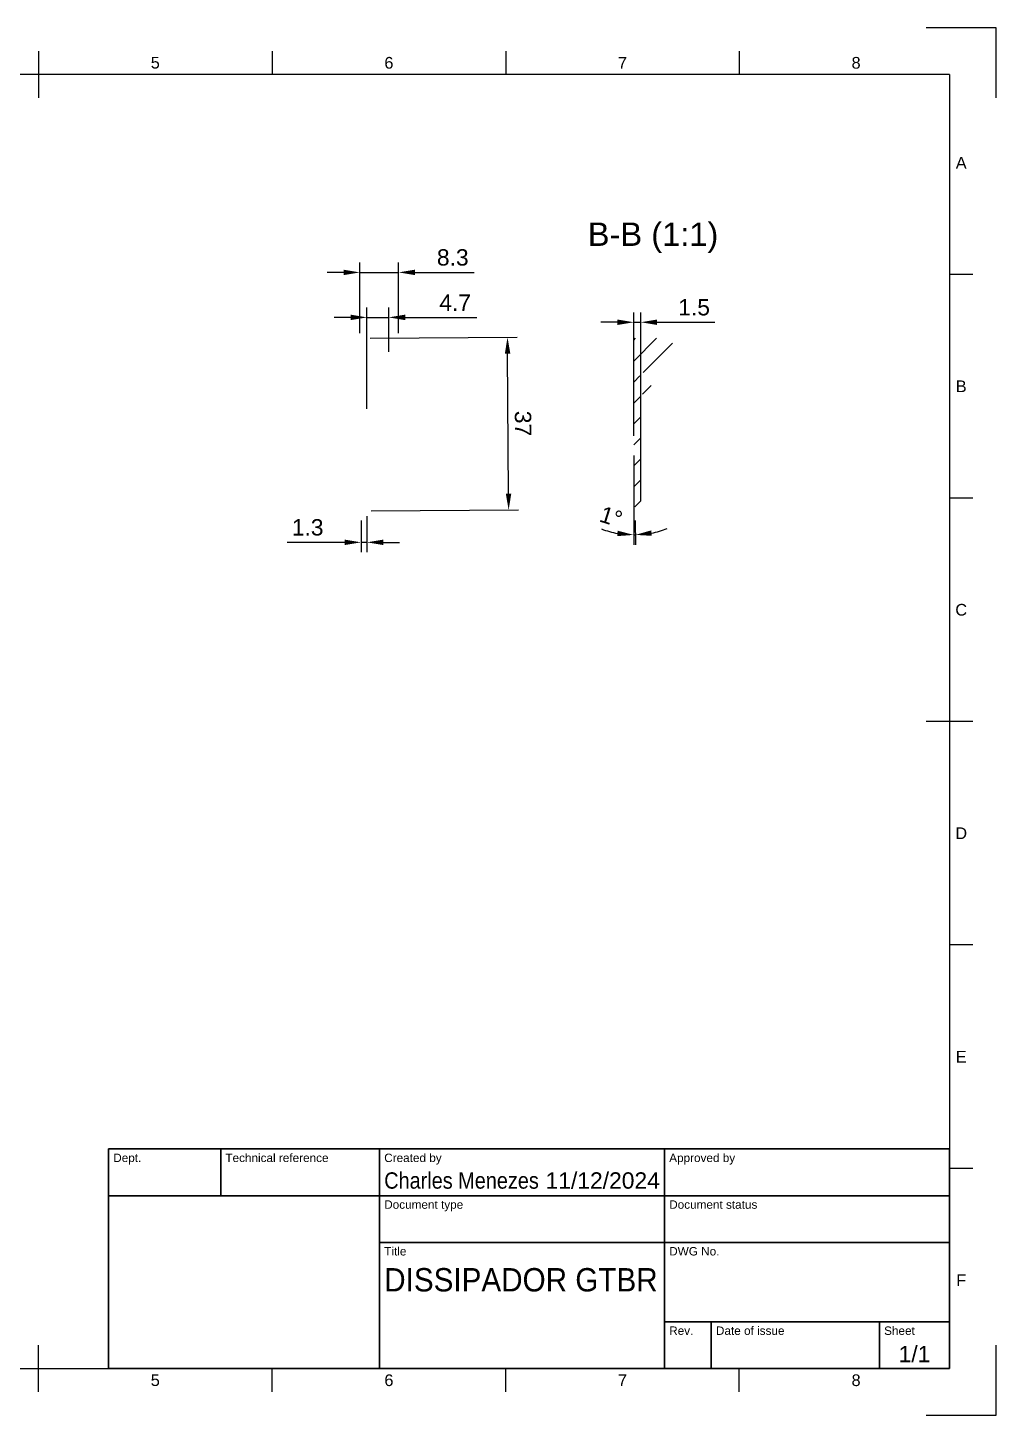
# Paper-space layout 'Folha1' of a CAD drawing. Header units: millimetres. Extents: x 0 to 420, y 0 to 297.
# Drawn here: x 212.7 to 420, y 0 to 297 of the extents above; entities that cross this region are included whole.
import ezdxf
from ezdxf.enums import TextEntityAlignment as Align

# ---------------------------------------------------------------- set-up
doc = ezdxf.new("R2010")
doc.units = ezdxf.units.MM
doc.header["$LTSCALE"] = 0.75
for name, color, linetype, lineweight in [('BORDER', 7, 'Continuous', 25), ('FD_Dimensions', 7, 'Continuous', 25), ('Hatching', 7, 'Continuous', 25), ('TITLEBLOCK', 7, 'Continuous', 35), ('View Labels', 7, 'Continuous', 25)]:
    doc.layers.add(name, color=color, linetype=linetype, lineweight=lineweight)
doc.styles.add('FusionTitle', font='arial.ttf')
doc.styles.get("Standard").update_dxf_attribs({"font": 'arial.ttf'})
doc.dimstyles.new('Dim-ISO-25', dxfattribs={"dimtxt": 3.5, "dimasz": 3.5, "dimexe": 2.1, "dimexo": 2.1, "dimgap": 1.4, "dimtad": 1, "dimdec": 1, "dimzin": 12, "dimdsep": 46, "dimtxsty": 'Standard', "dimcen": 0, "dimadec": 1, "dimazin": 3, "dimtp": 0.1, "dimtm": 0.1000000001, "dimtfac": 0.7142857142857143, "dimtdec": 1, "dimtmove": 0, "dimatfit": 3, "dimfxl": 1, "dimtzin": 12, "dimarcsym": 0})

# ---------------------------------------------------------------- blocks, each defined once
blk = doc.blocks.new('ISO_A3_SHEET')
at = {"layer": 'BORDER'}
for p, q in [((215, 292), (215, 282)), ((265, 292), (265.0000000000001, 287)), ((315, 292), (315.0000000000001, 287)), ((365, 292), (365, 287)), ((410, 287), (20, 287)), ((410, 287), (410, 10)), ((415, 244.16666), (410, 244.1666599999999)), ((415, 196.33333), (410, 196.33333)), ((415, 148.5), (405, 148.5)), ((415, 100.66667), (410, 100.66667)), ((415, 52.83334000000001), (410, 52.83334000000001)), ((215, 5), (215, 15)), ((20, 10), (410, 10)), ((265, 4.999999999999996), (265.0000000000001, 9.999999999999996)), ((315, 4.999999999999996), (315.0000000000001, 9.999999999999996)), ((365, 4.999999999999996), (365, 9.999999999999996))]:
    blk.add_line(p, q, dxfattribs=at)
at = {"layer": 'Defpoints'}
for p, q in [((420, 297), (405, 297)), ((420, 282), (420, 297)), ((420, 0), (420, 15)), ((405, 0), (420, 0))]:
    blk.add_line(p, q, dxfattribs=at)
at = {"layer": 'BORDER', "style": 'FusionTitle'}
for s, p in [('5', (240, 289.5)), ('6', (290, 289.5)), ('7', (339.9999999999999, 289.5)), ('8', (389.9999999999998, 289.5)), ('A', (412.5, 268.0833299999999)), ('B', (412.5, 220.25)), ('C', (412.5, 172.41667)), ('D', (412.5, 124.58334)), ('E', (412.5, 76.75001000000003)), ('F', (412.5, 28.91668000000003)), ('5', (240, 7.499999999999996)), ('6', (290, 7.499999999999996)), ('7', (339.9999999999999, 7.499999999999996)), ('8', (389.9999999999998, 7.499999999999996))]:
    blk.add_text(s, height=2.5, dxfattribs=at).set_placement(p, align=Align.MIDDLE)
blk = doc.blocks.new('ISO_TITLEBLOCK')
at = {"layer": 'TITLEBLOCK'}
for p, q in [((0, 47), (-180, 47)), ((-180, 47), (-180, 0)), ((-156, 37), (-156, 47)), ((-122, 0), (-122, 47)), ((-61, 0), (-61, 47)), ((0, 0), (0, 47)), ((-180, 37), (0, 37)), ((-122, 27), (0, 27)), ((-61, 10), (0, 10)), ((-51, 0), (-50.99999999999994, 10)), ((-15, 0), (-15, 10)), ((-180, 0), (0, 0))]:
    blk.add_line(p, q, dxfattribs=at)
at = {"layer": 'TITLEBLOCK', "style": 'FusionTitle'}
for s, p in [('Dept.', (-179, 46)), ('Technical reference', (-155, 46)), ('Created by', (-121, 46)), ('Approved by', (-60, 46)), ('Document type', (-121, 36)), ('Document status', (-60, 36)), ('Title', (-121, 26)), ('DWG No.', (-60, 26)), ('Rev.', (-60, 9)), ('Date of issue', (-49.99999999999994, 9)), ('Sheet', (-14, 9))]:
    blk.add_text(s, height=1.8, dxfattribs=at).set_placement(p, align=Align.TOP_LEFT)
for tag, height, p in [('DEPT', 3.5, (-179, 42)), ('TECHNICAL_REFERENCE', 3.5, (-155, 42)), ('CREATED_BY', 3.5, (-121, 42)), ('APPROVED_BY', 3.5, (-60, 42)), ('DOCUMENT_TYPE', 3.5, (-121, 32)), ('DOCUMENT_STATUS', 3.5, (-60, 32)), ('TITLE_1', 5, (-121, 21.5)), ('TITLE_2', 5, (-121, 14)), ('TITLE_3', 5, (-121, 6.5)), ('DATE_OF_ISSUE', 3.5, (-50, 5))]:
    blk.add_attdef(tag, text='', height=height, dxfattribs=at).set_placement(p, align=Align.TOP_LEFT)
for tag, p in [('CREATED_DATE', (-61.99999999999999, 42)), ('APPROVED_DATE', (-0.9928376534788512, 42))]:
    blk.add_attdef(tag, text='', height=3.5, dxfattribs=at).set_placement(p, align=Align.TOP_RIGHT)
for tag, height, p in [('DRAWING_NUMBER', 5, (-30.50000000000001, 19.75143246930423)), ('REV', 3.5, (-56, 4.85)), ('SHEET', 3.5, (-7.5, 4.85))]:
    blk.add_attdef(tag, text='', height=height, dxfattribs=at).set_placement(p, align=Align.TOP_CENTER)
blk = doc.blocks.new('*D339')
at = {"layer": 'Defpoints', "color": 0, "transparency": 16777216}
for p in [(284.0341475833466, 193.6492921708883), (285.2859014149599, 194.55107760053), (284.0341475833466, 186.8501624419617)]:
    blk.add_point(p, dxfattribs=at)
at = {"layer": 'FD_Dimensions', "color": 0, "lineweight": -2, "transparency": 16777216}
for p, q in [((284.0341475833466, 191.5492921708883), (284.0341475833466, 184.7501624419617)), ((285.2859014149599, 192.45107760053), (285.2859014149599, 184.7501624419617)), ((280.5341475833466, 186.8501624419617), (268.1915145683398, 186.8501624419617)), ((285.2859014149599, 186.8501624419617), (284.0341475833466, 186.8501624419617)), ((288.7859014149599, 186.8501624419617), (292.2859014149599, 186.8501624419617))]:
    blk.add_line(p, q, dxfattribs=at)
at = {"layer": 'FD_Dimensions', "color": 0, "transparency": 16777216}
for points in [[(280.5341475833466, 187.4334957752951), (280.5341475833466, 186.2668291086284), (284.0341475833466, 186.8501624419617)], [(288.7859014149599, 187.4334957752951), (288.7859014149599, 186.2668291086284), (285.2859014149599, 186.8501624419617)]]:
    blk.add_solid(points, dxfattribs=at)
at = {"layer": 'FD_Dimensions', "color": 0, "transparency": 16777216, "insert": (272.6128310758431, 190.0383616234079), "char_height": 3.5, "attachment_point": 5}
blk.add_mtext('1.3', dxfattribs=at)
blk = doc.blocks.new('*D352')
at = {"layer": 'Defpoints', "color": 0, "transparency": 16777216}
for p in [(283.8859014149203, 230.55107760053), (315.3851925364555, 230.7624039850476), (284.1341316432445, 193.55107760053)]:
    blk.add_point(p, dxfattribs=at)
at = {"layer": 'FD_Dimensions', "color": 0, "lineweight": -2, "transparency": 16777216}
for p, q in [((285.985854156356, 230.5651660261645), (317.4851452778911, 230.7764924106821)), ((315.6099420553888, 197.2623252207737), (315.4086732458463, 227.2624827493215)), ((286.2340843846802, 193.5651660261645), (317.7333755062153, 193.7764924106821))]:
    blk.add_line(p, q, dxfattribs=at)
at = {"layer": 'FD_Dimensions', "color": 0, "transparency": 16777216}
for points in [[(315.9919934518006, 227.2663962008866), (314.8253530398919, 227.2585692977564), (315.3851925364555, 230.7624039850476)], [(316.1932622613431, 197.2662386723388), (315.0266218494345, 197.2584117692085), (315.6334227647797, 193.7624039850476)]]:
    blk.add_solid(points, dxfattribs=at)
at = {"layer": 'FD_Dimensions', "color": 0, "transparency": 16777216, "insert": (318.6974350845798, 212.2837928931789), "char_height": 3.5, "attachment_point": 5, "rotation": 270.38438732573707}
blk.add_mtext('37', dxfattribs=at)
blk = doc.blocks.new('*D353')
at = {"layer": 'Defpoints', "color": 0, "transparency": 16777216}
for p in [(292.085901414921, 244.6318678711062), (283.7859014149199, 229.55107760053), (292.085901414921, 229.55107760053)]:
    blk.add_point(p, dxfattribs=at)
at = {"layer": 'FD_Dimensions', "color": 0, "lineweight": -2, "transparency": 16777216}
for p, q in [((283.7859014149199, 231.65107760053), (283.7859014149199, 246.7318678711062)), ((292.085901414921, 231.65107760053), (292.085901414921, 246.7318678711062)), ((280.2859014149199, 244.6318678711062), (276.7859014149199, 244.6318678711062)), ((283.7859014149199, 244.6318678711062), (292.085901414921, 244.6318678711062)), ((295.585901414921, 244.6318678711062), (308.2627772675813, 244.6318678711062))]:
    blk.add_line(p, q, dxfattribs=at)
at = {"layer": 'FD_Dimensions', "color": 0, "transparency": 16777216}
for points in [[(280.2859014149199, 245.2152012044396), (280.2859014149199, 244.0485345377729), (283.7859014149199, 244.6318678711062)], [(295.585901414921, 245.2152012044396), (295.585901414921, 244.0485345377729), (292.085901414921, 244.6318678711062)]]:
    blk.add_solid(points, dxfattribs=at)
at = {"layer": 'FD_Dimensions', "color": 0, "transparency": 16777216, "insert": (303.6743393412511, 247.8200670525524), "char_height": 3.5, "attachment_point": 5}
blk.add_mtext('8.3', dxfattribs=at)
blk = doc.blocks.new('*D355')
at = {"layer": 'Defpoints', "color": 0, "transparency": 16777216}
for p in [(285.2859014149295, 235.001460691936), (289.9859014149224, 225.55107760053), (285.2859014149217, 213.3312850988582)]:
    blk.add_point(p, dxfattribs=at)
at = {"layer": 'FD_Dimensions', "color": 0, "lineweight": -2, "transparency": 16777216}
for p, q in [((281.7859014149295, 235.0014606919372), (278.2859014149295, 235.0014606919385)), ((285.2859014149224, 215.4312850988582), (285.2859014149303, 237.101460691936)), ((285.2859014149295, 235.001460691936), (289.9859014149258, 235.0014606919343)), ((289.9859014149231, 227.65107760053), (289.9859014149266, 237.1014606919342)), ((293.4859014149258, 235.001460691933), (308.8338308908644, 235.0014606919274))]:
    blk.add_line(p, q, dxfattribs=at)
at = {"layer": 'FD_Dimensions', "color": 0, "transparency": 16777216}
for points in [[(281.7859014149298, 235.5847940252706), (281.7859014149294, 234.4181273586039), (285.2859014149295, 235.001460691936)], [(293.485901414926, 235.5847940252663), (293.4859014149256, 234.4181273585996), (289.9859014149258, 235.0014606919343)]]:
    blk.add_solid(points, dxfattribs=at)
at = {"layer": 'FD_Dimensions', "color": 0, "transparency": 16777216, "insert": (304.1773506725845, 238.1514606919291), "char_height": 3.5, "attachment_point": 5}
blk.add_mtext('4.7', dxfattribs=at)
blk = doc.blocks.new('*D376')
at = {"layer": 'Defpoints', "color": 0, "transparency": 16777216}
for p in [(343.8957223175639, 233.9611244690185), (342.3957223175639, 207.5510776005299), (343.8957223175639, 193.65107760053)]:
    blk.add_point(p, dxfattribs=at)
at = {"layer": 'FD_Dimensions', "color": 0, "lineweight": -2, "transparency": 16777216}
for p, q in [((342.3957223175639, 209.6510776005299), (342.3957223175639, 236.0611244690185)), ((343.8957223175639, 195.75107760053), (343.8957223175639, 236.0611244690185)), ((338.8957223175639, 233.9611244690185), (335.3957223175639, 233.9611244690185)), ((342.3957223175639, 233.9611244690185), (343.8957223175639, 233.9611244690185)), ((347.3957223175639, 233.9611244690185), (359.7646172698149, 233.9611244690185))]:
    blk.add_line(p, q, dxfattribs=at)
at = {"layer": 'FD_Dimensions', "color": 0, "transparency": 16777216}
for points in [[(338.8957223175639, 234.5444578023518), (338.8957223175639, 233.3777911356851), (342.3957223175639, 233.9611244690185)], [(347.3957223175639, 234.5444578023518), (347.3957223175639, 233.3777911356851), (343.8957223175639, 233.9611244690185)]]:
    blk.add_solid(points, dxfattribs=at)
at = {"layer": 'FD_Dimensions', "color": 0, "transparency": 16777216, "insert": (355.3301697936894, 237.1481299260444), "char_height": 3.5, "attachment_point": 5}
blk.add_mtext('1.5', dxfattribs=at)
blk = doc.blocks.new('*D377')
at = {"layer": 'Defpoints', "color": 0, "transparency": 16777216}
for p in [(342.395722317564, 230.45107760053), (342.395722317564, 207.55107760053), (342.395722317564, 207.5510776005299), (342.6439684859506, 193.6492921708882), (342.6231916670947, 188.4425240050525)]:
    blk.add_point(p, dxfattribs=at)
at = {"layer": 'FD_Dimensions', "color": 0, "lineweight": -2, "transparency": 16777216}
for p, q in [((342.395722317564, 205.4510776005299), (342.395722317564, 186.341170148734)), ((342.6814625084261, 191.5496269122628), (342.7744102921832, 186.3445510218648))]:
    blk.add_line(p, q, dxfattribs=at)
for start, end in [(248.9829881843119, 259.491494092156), (270.0000000000001, 271.0230301886685), (281.5315360965126, 292.0400420043567)]:
    blk.add_arc((342.395722317564, 207.5510776005309), 19.10990745179698, start, end, dxfattribs=at)
at = {"layer": 'FD_Dimensions', "color": 0, "transparency": 16777216}
for points in [[(338.9638479147306, 189.3425667656316), (338.8570097904844, 188.1808022773129), (342.395722317564, 188.441170148734)], [(346.279713408848, 188.247071134271), (346.1521498271277, 189.406742917031), (342.7369162697078, 188.4442162804903)]]:
    blk.add_solid(points, dxfattribs=at)
at = {"layer": 'FD_Dimensions', "color": 0, "transparency": 16777216, "insert": (337.5760650770275, 192.34381024319), "char_height": 3.5, "attachment_point": 5, "rotation": 342.41496784430586}
blk.add_mtext('1°', dxfattribs=at)

psp = doc.layouts.new('Folha1')

# ---------------------------------------------------------------- hatches: boundary and pattern name
at = {"layer": 'Hatching'}
h = psp.add_hatch(dxfattribs=at)
h.set_pattern_fill('ANSI31', color=256, style=0)
h.set_pattern_definition([(45, (0, 0), (-2.245064030267288, 2.245064030267288), [])])
edge = h.paths.add_edge_path(flags=0)
edge.add_line((343.6957223175635, 223.1815782422899), (343.7505420922951, 223.0866276005299))
edge.add_line((343.7505420922952, 223.0866276005299), (343.840902542832, 223.0866276005299))
edge.add_line((343.8409025428319, 223.0866276005299), (343.9561416565622, 223.2862276005299))
edge.add_line((343.9561416565622, 223.2862276005299), (343.9853029785649, 223.2862276005299))
edge.add_line((343.9853029785649, 223.2862276005299), (344.1005420922951, 223.0866276005299))
edge.add_line((344.1005420922951, 223.0866276005299), (344.190902542832, 223.0866276005299))
edge.add_line((344.190902542832, 223.0866276005299), (344.3061416565622, 223.2862276005299))
edge.add_line((344.3061416565622, 223.2862276005299), (344.3353029785649, 223.2862276005299))
edge.add_line((344.3353029785649, 223.2862276005299), (344.4505420922952, 223.0866276005299))
edge.add_line((344.4505420922952, 223.0866276005299), (344.540902542832, 223.0866276005299))
edge.add_line((344.5409025428319, 223.0866276005299), (344.6561416565622, 223.2862276005299))
edge.add_line((344.6561416565622, 223.2862276005299), (344.6853029785649, 223.2862276005299))
edge.add_line((344.6853029785649, 223.2862276005299), (344.8005420922951, 223.0866276005299))
edge.add_line((344.8005420922951, 223.0866276005299), (344.890902542832, 223.0866276005299))
edge.add_line((344.890902542832, 223.0866276005299), (345.0061416565622, 223.2862276005299))
edge.add_line((345.0061416565622, 223.2862276005299), (345.0353029785649, 223.2862276005299))
edge.add_line((345.0353029785649, 223.2862276005299), (345.1505420922952, 223.0866276005299))
edge.add_line((345.1505420922952, 223.0866276005299), (345.240902542832, 223.0866276005299))
edge.add_line((345.240902542832, 223.0866276005299), (345.3561416565622, 223.2862276005299))
edge.add_line((345.3561416565622, 223.2862276005299), (345.3853029785649, 223.2862276005299))
edge.add_line((345.3853029785649, 223.2862276005299), (345.5005420922951, 223.0866276005299))
edge.add_line((345.5005420922952, 223.0866276005299), (345.590902542832, 223.0866276005299))
edge.add_line((345.5909025428319, 223.0866276005299), (345.7061416565622, 223.2862276005299))
edge.add_line((345.7061416565622, 223.2862276005299), (345.7353029785649, 223.2862276005299))
edge.add_line((345.7353029785649, 223.2862276005299), (345.8505420922951, 223.0866276005299))
edge.add_line((345.8505420922951, 223.0866276005299), (345.940902542832, 223.0866276005299))
edge.add_line((345.940902542832, 223.0866276005299), (346.0561416565622, 223.2862276005299))
edge.add_line((346.0561416565622, 223.2862276005299), (346.0853029785649, 223.2862276005299))
edge.add_line((346.0853029785649, 223.2862276005299), (346.2005420922952, 223.0866276005299))
edge.add_line((346.2005420922952, 223.0866276005299), (346.290902542832, 223.0866276005299))
edge.add_line((346.2909025428319, 223.0866276005299), (346.4061416565622, 223.2862276005299))
edge.add_line((346.4061416565622, 223.2862276005299), (346.4353029785649, 223.2862276005299))
edge.add_line((346.4353029785649, 223.2862276005299), (346.5505420922951, 223.0866276005299))
edge.add_line((346.5505420922951, 223.0866276005299), (346.640902542832, 223.0866276005299))
edge.add_line((346.640902542832, 223.0866276005299), (346.7561416565622, 223.2862276005299))
edge.add_line((346.7561416565622, 223.2862276005299), (346.7853029785649, 223.2862276005299))
edge.add_line((346.7853029785649, 223.2862276005299), (346.9005420922952, 223.0866276005299))
edge.add_line((346.9005420922952, 223.0866276005299), (346.990902542832, 223.0866276005299))
edge.add_line((346.990902542832, 223.0866276005299), (347.1061416565622, 223.2862276005299))
edge.add_line((347.1061416565622, 223.2862276005299), (347.1353029785649, 223.2862276005299))
edge.add_line((347.1353029785649, 223.2862276005299), (347.2505420922952, 223.0866276005299))
edge.add_line((347.2505420922952, 223.0866276005299), (347.340902542832, 223.0866276005299))
edge.add_line((347.3409025428319, 223.0866276005299), (347.4561416565622, 223.2862276005299))
edge.add_line((347.4561416565622, 223.2862276005299), (347.4853029785649, 223.2862276005299))
edge.add_line((347.4853029785649, 223.2862276005299), (347.6005420922951, 223.0866276005299))
edge.add_line((347.6005420922951, 223.0866276005299), (347.690902542832, 223.0866276005299))
edge.add_line((347.690902542832, 223.0866276005299), (347.8061416565622, 223.2862276005299))
edge.add_line((347.8061416565622, 223.2862276005299), (347.8353029785649, 223.2862276005299))
edge.add_line((347.8353029785649, 223.2862276005299), (347.9505420922952, 223.0866276005299))
edge.add_line((347.9505420922952, 223.0866276005299), (348.040902542832, 223.0866276005299))
edge.add_line((348.0409025428319, 223.0866276005299), (348.1561416565622, 223.2862276005299))
edge.add_line((348.1561416565622, 223.2862276005299), (348.1853029785649, 223.2862276005299))
edge.add_line((348.1853029785649, 223.2862276005299), (348.3005420922951, 223.0866276005299))
edge.add_line((348.3005420922951, 223.0866276005299), (348.390902542832, 223.0866276005299))
edge.add_line((348.390902542832, 223.0866276005299), (348.5061416565622, 223.2862276005299))
edge.add_line((348.5061416565622, 223.2862276005299), (348.5353029785649, 223.2862276005299))
edge.add_line((348.5353029785649, 223.2862276005299), (348.5957223175636, 223.1815782422899))
edge.add_line((348.5957223175636, 223.1815782422899), (348.5957223175636, 225.55107760053))
edge.add_line((348.5957223175636, 225.55107760053), (350.5957223175636, 225.55107760053))
edge.add_ellipse((350.5957223175636, 225.65107760053), major_axis=(0, -0.1000000000000023), ratio=1, start_angle=359.9999999999987, end_angle=449.9999999999974)
edge.add_line((350.6957223175635, 225.65107760053), (350.6957223175635, 230.45107760053))
edge.add_ellipse((350.5957223175636, 230.4510776005299), major_axis=(0.1000000000000001, 4.440892098500626e-15), ratio=1, start_angle=0, end_angle=89.99999999999746)
edge.add_line((350.5957223175636, 230.5510776005299), (342.4957223175635, 230.5510776005299))
edge.add_ellipse((342.4957223175635, 230.4510776005299), major_axis=(0, 0.1000000000000023), ratio=1, start_angle=1.272221872585434e-12, end_angle=89.99999999999746)
edge.add_line((342.3957223175635, 230.4510776005299), (342.3957223175635, 207.5510776005299))
edge.add_line((342.3957223175636, 207.55107760053), (342.64396848595, 193.6492921708883))
edge.add_ellipse((342.7439525458846, 193.65107760053), major_axis=(-0.09998405993454418, -0.001785429641688232), ratio=1, start_angle=359.9999999999984, end_angle=448.9769698113325)
edge.add_line((342.7439525458846, 193.55107760053), (343.7957223175636, 193.55107760053))
edge.add_ellipse((343.7957223175636, 193.65107760053), major_axis=(0, -0.1000000000000006), ratio=1, start_angle=6.361109362926885e-13, end_angle=90)
edge.add_line((343.8957223175636, 193.65107760053), (343.8957223175636, 218.55107760053))
edge.add_line((343.8957223175635, 218.55107760053), (348.3957223175635, 218.55107760053))
edge.add_ellipse((348.3957223175636, 218.75107760053), major_axis=(5.551115123125783e-16, -0.2000000000000002), ratio=1, start_angle=1.590277340731687e-13, end_angle=89.99999999999984)
edge.add_line((348.5957223175636, 218.75107760053), (348.5957223175636, 220.3638782356245))
edge.add_line((348.5957223175636, 220.3638782356246), (348.565902542832, 220.4155276005299))
edge.add_line((348.565902542832, 220.4155276005299), (348.4755420922951, 220.4155276005299))
edge.add_line((348.4755420922951, 220.4155276005299), (348.3603029785649, 220.2159276005299))
edge.add_line((348.3603029785649, 220.2159276005299), (348.3311416565622, 220.2159276005299))
edge.add_line((348.3311416565622, 220.2159276005299), (348.2159025428319, 220.4155276005299))
edge.add_line((348.2159025428319, 220.4155276005299), (348.1255420922951, 220.4155276005299))
edge.add_line((348.1255420922952, 220.4155276005299), (348.0103029785649, 220.2159276005299))
edge.add_line((348.0103029785649, 220.2159276005299), (347.9811416565622, 220.2159276005299))
edge.add_line((347.9811416565622, 220.2159276005299), (347.865902542832, 220.4155276005299))
edge.add_line((347.865902542832, 220.4155276005299), (347.7755420922952, 220.4155276005299))
edge.add_line((347.7755420922952, 220.4155276005299), (347.6603029785649, 220.2159276005299))
edge.add_line((347.6603029785649, 220.2159276005299), (347.6311416565622, 220.2159276005299))
edge.add_line((347.6311416565622, 220.2159276005299), (347.515902542832, 220.4155276005299))
edge.add_line((347.515902542832, 220.4155276005299), (347.4255420922951, 220.4155276005299))
edge.add_line((347.4255420922951, 220.4155276005299), (347.3103029785649, 220.2159276005299))
edge.add_line((347.3103029785649, 220.2159276005299), (347.2811416565622, 220.2159276005299))
edge.add_line((347.2811416565622, 220.2159276005299), (347.165902542832, 220.4155276005299))
edge.add_line((347.1659025428319, 220.4155276005299), (347.0755420922951, 220.4155276005299))
edge.add_line((347.0755420922952, 220.4155276005299), (346.9603029785649, 220.2159276005299))
edge.add_line((346.9603029785649, 220.2159276005299), (346.9311416565622, 220.2159276005299))
edge.add_line((346.9311416565622, 220.2159276005299), (346.815902542832, 220.4155276005299))
edge.add_line((346.815902542832, 220.4155276005299), (346.7255420922951, 220.4155276005299))
edge.add_line((346.7255420922951, 220.4155276005299), (346.6103029785649, 220.2159276005299))
edge.add_line((346.6103029785649, 220.2159276005299), (346.5811416565622, 220.2159276005299))
edge.add_line((346.5811416565622, 220.2159276005299), (346.4659025428319, 220.4155276005299))
edge.add_line((346.4659025428319, 220.4155276005299), (346.3755420922951, 220.4155276005299))
edge.add_line((346.3755420922952, 220.4155276005299), (346.2603029785649, 220.2159276005299))
edge.add_line((346.2603029785649, 220.2159276005299), (346.2311416565622, 220.2159276005299))
edge.add_line((346.2311416565622, 220.2159276005299), (346.115902542832, 220.4155276005299))
edge.add_line((346.115902542832, 220.4155276005299), (346.0255420922952, 220.4155276005299))
edge.add_line((346.0255420922952, 220.4155276005299), (345.9103029785649, 220.2159276005299))
edge.add_line((345.9103029785649, 220.2159276005299), (345.8811416565622, 220.2159276005299))
edge.add_line((345.8811416565622, 220.2159276005299), (345.765902542832, 220.4155276005299))
edge.add_line((345.765902542832, 220.4155276005299), (345.6755420922951, 220.4155276005299))
edge.add_line((345.6755420922951, 220.4155276005299), (345.5603029785649, 220.2159276005299))
edge.add_line((345.5603029785649, 220.2159276005299), (345.5311416565622, 220.2159276005299))
edge.add_line((345.5311416565622, 220.2159276005299), (345.415902542832, 220.4155276005299))
edge.add_line((345.4159025428319, 220.4155276005299), (345.3255420922951, 220.4155276005299))
edge.add_line((345.3255420922952, 220.4155276005299), (345.2103029785649, 220.2159276005299))
edge.add_line((345.2103029785649, 220.2159276005299), (345.1811416565622, 220.2159276005299))
edge.add_line((345.1811416565622, 220.2159276005299), (345.065902542832, 220.4155276005299))
edge.add_line((345.065902542832, 220.4155276005299), (344.9755420922951, 220.4155276005299))
edge.add_line((344.9755420922951, 220.4155276005299), (344.8603029785649, 220.2159276005299))
edge.add_line((344.8603029785649, 220.2159276005299), (344.8311416565622, 220.2159276005299))
edge.add_line((344.8311416565622, 220.2159276005299), (344.7159025428319, 220.4155276005299))
edge.add_line((344.7159025428319, 220.4155276005299), (344.6255420922951, 220.4155276005299))
edge.add_line((344.6255420922952, 220.4155276005299), (344.5103029785649, 220.2159276005299))
edge.add_line((344.5103029785649, 220.2159276005299), (344.4811416565622, 220.2159276005299))
edge.add_line((344.4811416565622, 220.2159276005299), (344.365902542832, 220.4155276005299))
edge.add_line((344.365902542832, 220.4155276005299), (344.2755420922952, 220.4155276005299))
edge.add_line((344.2755420922952, 220.4155276005299), (344.1603029785649, 220.2159276005299))
edge.add_line((344.1603029785649, 220.2159276005299), (344.1311416565622, 220.2159276005299))
edge.add_line((344.1311416565622, 220.2159276005299), (344.015902542832, 220.4155276005299))
edge.add_line((344.015902542832, 220.4155276005299), (343.9255420922951, 220.4155276005299))
edge.add_line((343.9255420922951, 220.4155276005299), (343.8103029785649, 220.2159276005299))
edge.add_line((343.8103029785649, 220.2159276005299), (343.7811416565622, 220.2159276005299))
edge.add_line((343.7811416565622, 220.2159276005299), (343.6957223175636, 220.3638782356246))
edge.add_line((343.6957223175635, 220.3638782356246), (343.6957223175635, 223.1815782422899))

# ---------------------------------------------------------------- block references
at = {"layer": 'BORDER'}
psp.add_blockref('ISO_A3_SHEET', (0, 0), dxfattribs=at)
at = {"layer": 'TITLEBLOCK'}
ref = psp.add_blockref('ISO_TITLEBLOCK', (410, 10), dxfattribs=at)
ref.add_attrib('CREATED_DATE', '11/12/2024', dxfattribs={"height": 3.5, "style": 'FusionTitle'}).set_placement((348, 52), align=Align.TOP_RIGHT)
ref.add_attrib('SHEET', '1/1', dxfattribs={"height": 3.5, "style": 'FusionTitle'}).set_placement((402.5, 14.85), align=Align.TOP_CENTER)
ref.add_attrib('TITLE_1', 'DISSIPADOR GTBR', dxfattribs={"height": 5, "style": 'FusionTitle', "width": 0.9084892547845614}).set_placement((289, 31.5), align=Align.TOP_LEFT)
ref.add_attrib('CREATED_BY', 'Charles Menezes', dxfattribs={"height": 3.5, "style": 'FusionTitle', "width": 0.8698172915627674}).set_placement((289, 52), align=Align.TOP_LEFT)

# ---------------------------------------------------------------- texts
at = {"layer": 'View Labels', "insert": (346.5457223175638, 248.8010776105303), "char_height": 5, "width": 29.68281036834925, "attachment_point": 8}
psp.add_mtext('B-B (1:1)', dxfattribs=at)

# ---------------------------------------------------------------- dimensions: what is measured, and where the dimension line sits
at = {"layer": 'FD_Dimensions'}
for base, p1, p2, angle, picture, middle, dimtype in [((292.085901414921, 244.6318678711062), (283.7859014149199, 229.55107760053), (292.085901414921, 229.55107760053), 0, '*D353', (303.6743393412511, 244.6318678711062), 161), ((285.2859014149295, 235.001460691936), (289.9859014149224, 225.55107760053), (285.2859014149217, 213.3312850988582), 179.9999999999792, '*D355', (304.1773506725833, 235.0014606919291), 160)]:
    dim = psp.add_linear_dim(base=base, p1=p1, p2=p2, angle=angle, dimstyle='Dim-ISO-25', override={"dimlfac": -1}, dxfattribs=at)
    dim.commit()
    dim.dimension.update_dxf_attribs({"geometry": picture, "text_midpoint": middle, "dimtype": dimtype})
for base, p1, p2, picture, middle in [((343.8957223175639, 233.9611244690185), (342.3957223175639, 207.5510776005299), (343.8957223175639, 193.65107760053), '*D376', (355.3301697936894, 233.9611244690185)), ((284.0341475833466, 186.8501624419617), (285.2859014149599, 194.55107760053), (284.0341475833466, 193.6492921708883), '*D339', (272.6128310758431, 186.8501624419617))]:
    dim = psp.add_linear_dim(base=base, p1=p1, p2=p2, dimstyle='Dim-ISO-25', override={"dimlfac": -1}, dxfattribs=at)
    dim.commit()
    dim.dimension.update_dxf_attribs({"geometry": picture, "text_midpoint": middle, "dimtype": 160})
dim = psp.add_aligned_dim(p1=(284.1341316432445, 193.55107760053), p2=(283.8859014149202, 230.55107760053), distance=-31.5000000000004, dimstyle='Dim-ISO-25', override={"dimlfac": -1, "dimclrd": 0, "dimclre": 0}, dxfattribs=at)
dim.commit()
dim.dimension.update_dxf_attribs({"geometry": '*D352', "text_midpoint": (318.6974350845798, 212.2837928931789)})
dim = psp.add_angular_dim_2l(base=(342.6231916670947, 188.4425240050525), line1=((342.3957223175639, 230.4510776005299), (342.3957223175639, 207.5510776005299)), line2=((342.3957223175639, 207.55107760053), (342.6439684859506, 193.6492921708883)), dimstyle='Dim-ISO-25', override={"dimlfac": -1}, dxfattribs=at)
dim.commit()
dim.dimension.update_dxf_attribs({"geometry": '*D377', "text_midpoint": (336.6222204400987, 189.3341832744624), "dimtype": 162})

doc.saveas('drawing.dxf')
